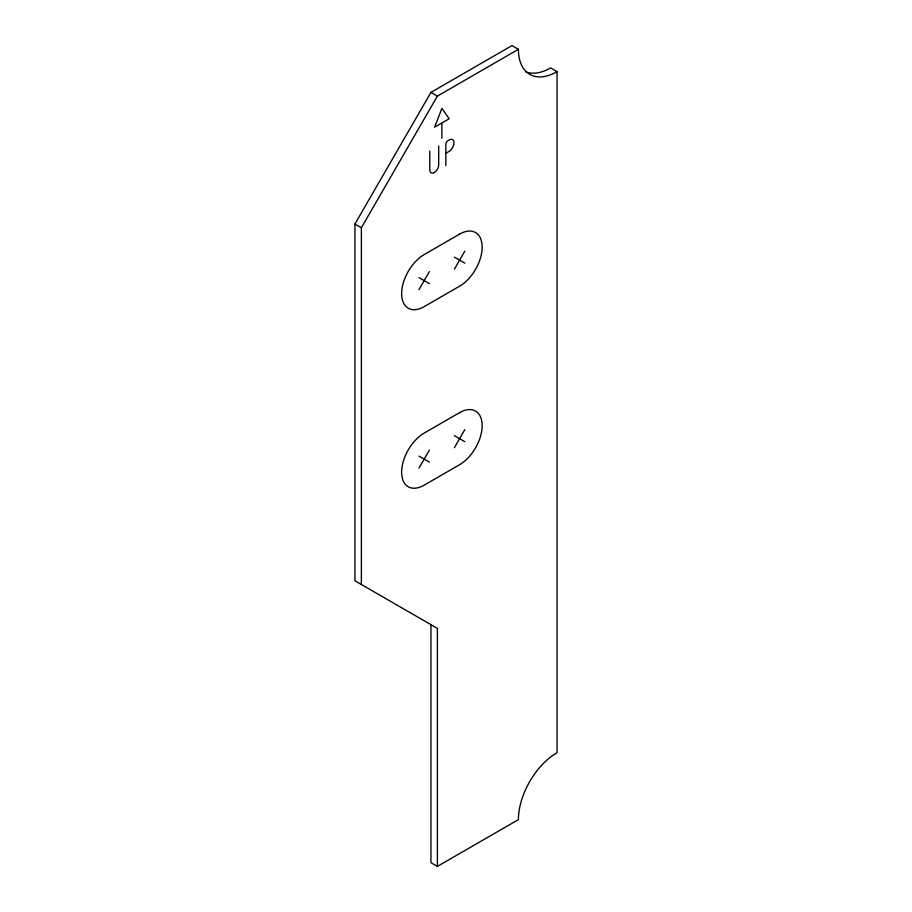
<?xml version="1.0" encoding="UTF-8"?>
<svg xmlns="http://www.w3.org/2000/svg" width="912" height="912" viewBox="0 0 912 912"><rect width="100%" height="100%" fill="white"/><g stroke="black" fill="none" stroke-linecap="round" stroke-linejoin="round"><path stroke-width="1.37" d="M437.384 866.4L437.384 628.379L354.928 580.773L354.928 224.044L430.943 92.386L511.974 45.6L518.415 49.316A54.663 31.555 -60 0 0 557.072 71.638L557.072 752.674A54.663 31.555 -60 0 0 518.415 819.614L437.384 866.4L430.943 862.684L430.943 624.663M361.369 584.489L361.369 227.761L437.384 96.102L518.415 49.316M418.973 289.617L429.381 271.594M454.404 269.165L464.812 251.142M418.973 468.13L429.381 450.118M454.404 447.678L464.812 429.655M441.374 123.268L434.591 127.19L441.898 108.38L449.194 118.754L441.898 122.972L441.898 138.134M446.378 152.965L449.035 151.426A7.022 4.058 -60 0 0 453.994 142.831A7.022 4.058 -60 0 0 449.035 139.958L448.271 140.391A3.42 1.972 -60 0 0 445.854 144.575L445.854 165.596M557.072 71.638L550.631 67.91A54.663 31.555 -60 0 1 525.757 71.809M430.943 92.386L437.384 96.102M454.404 257.15L464.812 263.158M354.928 224.044L361.369 227.761M418.973 277.601L429.381 283.609M454.404 435.662L464.812 441.67M418.973 456.114L429.381 462.122M438.695 145.92L438.695 164.844A6.304 3.637 -60 0 1 434.249 172.562A6.304 3.637 -60 0 1 429.791 169.985L429.791 151.073M459.602 234.122L424.183 254.573A31.886 18.411 -60 0 0 401.633 293.63A31.886 18.411 -60 0 0 424.183 306.637L459.602 286.186A31.886 18.411 -60 0 0 482.152 247.141A31.886 18.411 -60 0 0 459.602 234.122M459.602 412.634L424.183 433.086A31.886 18.411 -60 0 0 401.633 472.142A31.886 18.411 -60 0 0 424.183 485.161L459.602 464.698A31.886 18.411 -60 0 0 482.152 425.653A31.886 18.411 -60 0 0 459.602 412.634"/></g></svg>
